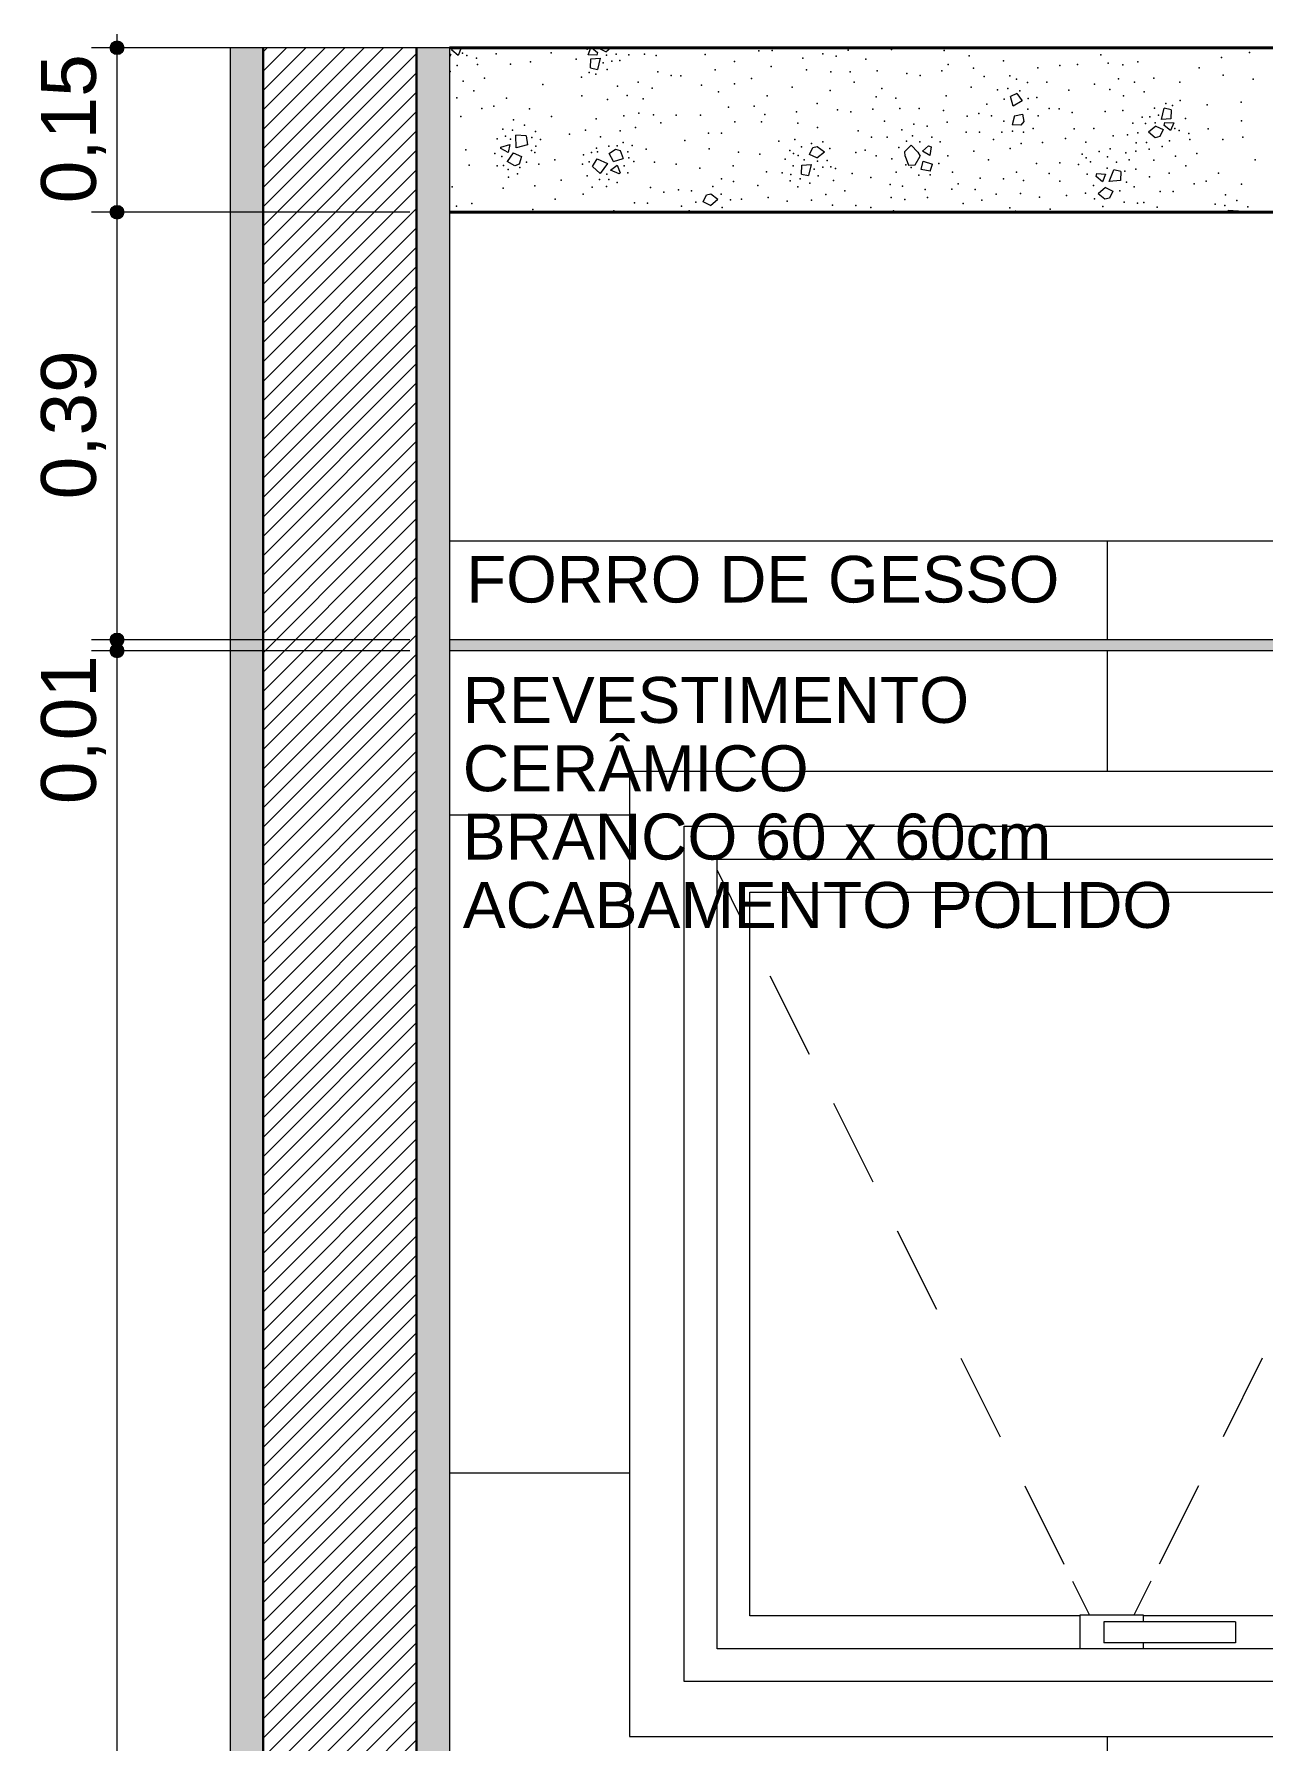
# Model space of a CAD drawing. Header units: metres. Extents: x -1.8 to 75.3, y -2 to 2.8.
# Drawn here: x 6.685 to 7.806, y 0.258 to 1.814 of the extents above; entities that cross this region are included whole.
import ezdxf

# ---------------------------------------------------------------- set-up
doc = ezdxf.new("R2010")
doc.units = ezdxf.units.M
doc.header["$MEASUREMENT"] = 0
for name, color, linetype in [('COTAS CORTE', 7, 'Continuous'), ('FORRO.EXEC', 7, 'Continuous'), ('LAJES.EST', 7, 'Continuous'), ('PAREDE CONSTRUIR', 7, 'Continuous')]:
    doc.layers.add(name, color=color, linetype=linetype)
for name, color, linetype, lineweight, true_color in [('COTAS CORTE_Caneta_No__25', 7, 'Continuous', 13, 0x982312), ('Janelas Archicad_Caneta_No__9', 7, 'Continuous', 9, 0x020202), ('Janelas Archicad_Caneta_No__97', 7, 'Continuous', 13, 0x6b6b6b), ('NOTAS-EXECUTIVO.ARQ_Caneta_No__12', 7, 'Continuous', 0, 0x030303), ('PAREDE CONSTRUIR_Caneta_No__97', 7, 'Continuous', 13, 0x6b6b6b)]:
    doc.layers.add(name, color=color, linetype=linetype, lineweight=lineweight, true_color=true_color)
for name, color, linetype, lineweight in [('FORRO.EXEC_Caneta_No__241', 7, 'Continuous', 13), ('LAJES.EST_Caneta_No__1', 7, 'Continuous', 40), ('LAJES.EST_Caneta_No__241', 7, 'Continuous', 13), ('PAREDE CONSTRUIR_Caneta_No__241', 7, 'Continuous', 13), ('PAREDE CONSTRUIR_Caneta_No__3', 7, 'Continuous', 30)]:
    doc.layers.add(name, color=color, linetype=linetype, lineweight=lineweight)
doc.styles.add('GENERATED_STYLE_1', font='arial.ttf')
doc.dimstyles.new('GENERATED_STYLE__2', dxfattribs={"dimtxt": 0.05, "dimasz": 0.02375, "dimexe": 0.18, "dimexo": 0.267183, "dimgap": 0, "dimtad": 1, "dimzin": 0, "dimdsep": 46, "dimtxsty": 'GENERATED_STYLE_1', "dimblk": 'ARROWHEAD_11', "dimblk1": 'ARROWHEAD_11', "dimblk2": 'ARROWHEAD_11', "dimcen": 0.09, "dimclrd": 256, "dimclre": 256, "dimclrt": 256, "dimadec": 0, "dimazin": 0, "dimtfac": 1, "dimtdec": 4, "dimtmove": 0, "dimatfit": 3, "dimfxl": 0, "dimtolj": 1, "dimtzin": 0, "dimarcsym": 0})
pattern_1 = [(45, (73.378392, -1.898244), (-0.0088388348, 0.0088388348), [])]

# ---------------------------------------------------------------- blocks, each defined once
blk = doc.blocks.new('*X47', base_point=(73.3784, -1.8982))
at = {"layer": 'LAJES.EST_Caneta_No__241', "color": 7, "linetype": 'Continuous', "lineweight": 13}
for p, q in [((7.0644, 1.7965), (7.0657, 1.7958)), ((7.0657, 1.7958), (7.0644, 1.7931)), ((7.0666, 1.7996), (7.0672, 1.8018)), ((7.0724, 1.7949), (7.0666, 1.7996)), ((7.0752, 1.8018), (7.0724, 1.7949)), ((7.1908, 1.7953), (7.1934, 1.8018)), ((7.1987, 1.795), (7.1908, 1.7953)), ((7.193, 1.7834), (7.1933, 1.7918)), ((7.1933, 1.7918), (7.202, 1.7923)), ((7.1944, 1.8018), (7.1994, 1.7976)), ((7.1994, 1.7976), (7.1987, 1.795)), ((7.202, 1.7923), (7.1994, 1.782)), ((7.2004, 1.8014), (7.2005, 1.8018)), ((7.207, 1.7982), (7.2004, 1.8014)), ((7.207, 1.7982), (7.2114, 1.8018)), ((7.193, 1.7834), (7.1994, 1.782)), ((7.5821, 1.7602), (7.5761, 1.7574)), ((7.5821, 1.7602), (7.5869, 1.7534)), ((7.5788, 1.7485), (7.5761, 1.7574)), ((7.5869, 1.7534), (7.5788, 1.7485)), ((7.7139, 1.7363), (7.7164, 1.7466)), ((7.7229, 1.7452), (7.7164, 1.7466)), ((7.7229, 1.7452), (7.7226, 1.7369)), ((7.5798, 1.7399), (7.5777, 1.7314)), ((7.5858, 1.7312), (7.5777, 1.7314)), ((7.5798, 1.7399), (7.5871, 1.7414)), ((7.5884, 1.7345), (7.5858, 1.7312)), ((7.5871, 1.7414), (7.5884, 1.7345)), ((7.7088, 1.7304), (7.702, 1.7249)), ((7.7088, 1.7304), (7.7155, 1.7272)), ((7.7226, 1.7369), (7.7139, 1.7363)), ((7.7164, 1.731), (7.7171, 1.7337)), ((7.7222, 1.7263), (7.7164, 1.731)), ((7.7171, 1.7337), (7.7251, 1.7333)), ((7.7251, 1.7333), (7.7222, 1.7263)), ((7.1114, 1.7113), (7.1194, 1.7136)), ((7.1194, 1.7136), (7.1178, 1.7062)), ((7.1253, 1.7106), (7.125, 1.722)), ((7.1345, 1.7215), (7.125, 1.722)), ((7.1355, 1.7132), (7.1253, 1.7106)), ((7.1345, 1.7215), (7.1355, 1.7132)), ((7.4797, 1.7073), (7.4855, 1.7129)), ((7.4855, 1.7129), (7.4916, 1.7066)), ((7.4959, 1.7074), (7.5014, 1.7125)), ((7.5014, 1.7125), (7.5039, 1.7115)), ((7.7083, 1.7198), (7.702, 1.7249)), ((7.7124, 1.7209), (7.7083, 1.7198)), ((7.7155, 1.7272), (7.7124, 1.7209)), ((7.1113, 1.71), (7.1114, 1.7113)), ((7.1178, 1.7062), (7.1113, 1.71)), ((7.1224, 1.706), (7.1171, 1.6981)), ((7.1241, 1.6941), (7.1171, 1.6981)), ((7.1224, 1.706), (7.13, 1.7026)), ((7.13, 1.7026), (7.128, 1.6958)), ((7.1948, 1.6935), (7.1992, 1.7006)), ((7.1992, 1.7006), (7.2087, 1.6962)), ((7.2102, 1.7054), (7.216, 1.7094)), ((7.2139, 1.698), (7.2102, 1.7054)), ((7.2139, 1.698), (7.223, 1.7007)), ((7.216, 1.7094), (7.2201, 1.7082)), ((7.2201, 1.7082), (7.223, 1.7007)), ((7.3929, 1.7046), (7.396, 1.7109)), ((7.3996, 1.7014), (7.3929, 1.7046)), ((7.396, 1.7109), (7.4, 1.7119)), ((7.3996, 1.7014), (7.4064, 1.7069)), ((7.4, 1.7119), (7.4064, 1.7069)), ((7.4802, 1.7031), (7.4797, 1.7073)), ((7.4802, 1.7031), (7.4832, 1.6947)), ((7.4892, 1.6951), (7.4938, 1.703)), ((7.4916, 1.7066), (7.4938, 1.703)), ((7.4947, 1.6909), (7.4967, 1.6985)), ((7.5025, 1.7036), (7.4959, 1.7074)), ((7.4967, 1.6985), (7.5052, 1.6957)), ((7.5039, 1.7115), (7.5025, 1.7036)), ((7.128, 1.6958), (7.1241, 1.6941)), ((7.1948, 1.6935), (7.2018, 1.6871)), ((7.2087, 1.6962), (7.2018, 1.6871)), ((7.2114, 1.6902), (7.2174, 1.6948)), ((7.2191, 1.6869), (7.2114, 1.6902)), ((7.2174, 1.6948), (7.22, 1.6878)), ((7.22, 1.6878), (7.2191, 1.6869)), ((7.3855, 1.6866), (7.3858, 1.6949)), ((7.3855, 1.6866), (7.392, 1.6852)), ((7.3858, 1.6949), (7.3945, 1.6955)), ((7.3945, 1.6955), (7.392, 1.6852)), ((7.4832, 1.6947), (7.4892, 1.6951)), ((7.5029, 1.6894), (7.4947, 1.6909)), ((7.5029, 1.6894), (7.5052, 1.6957)), ((7.6543, 1.6845), (7.655, 1.6871)), ((7.6601, 1.6797), (7.6543, 1.6845)), ((7.655, 1.6871), (7.663, 1.6867)), ((7.663, 1.6867), (7.6601, 1.6797)), ((7.6662, 1.6798), (7.6705, 1.6905)), ((7.677, 1.6891), (7.6705, 1.6905)), ((7.677, 1.6891), (7.6767, 1.6807)), ((7.2957, 1.6613), (7.2988, 1.6677)), ((7.2988, 1.6677), (7.3028, 1.6687)), ((7.3028, 1.6687), (7.3092, 1.6637)), ((7.6629, 1.6743), (7.6561, 1.6687)), ((7.6624, 1.6637), (7.6561, 1.6687)), ((7.6629, 1.6743), (7.6696, 1.6711)), ((7.6767, 1.6807), (7.6662, 1.6798)), ((7.6696, 1.6711), (7.6665, 1.6647)), ((7.2895, 1.6518), (7.299, 1.6526)), ((7.3024, 1.6581), (7.2957, 1.6613)), ((7.299, 1.6526), (7.2987, 1.6518)), ((7.3024, 1.6581), (7.3092, 1.6637)), ((7.3048, 1.6518), (7.3051, 1.6527)), ((7.3051, 1.6527), (7.3063, 1.6518)), ((7.6665, 1.6647), (7.6624, 1.6637)), ((7.7748, 1.6518), (7.7748, 1.6534)), ((7.7843, 1.6529), (7.7748, 1.6534)), ((7.7843, 1.6529), (7.7844, 1.6518))]:
    blk.add_line(p, q, dxfattribs=at)
for p in [(7.0762, 1.7969), (7.0803, 1.7949), (7.089, 1.7922), (7.1069, 1.7964), (7.1572, 1.7973), (7.18, 1.7914), (7.1899, 1.8004), (7.2076, 1.7952), (7.2164, 1.7959), (7.2197, 1.7901), (7.228, 1.7955), (7.2423, 1.7959), (7.2529, 1.7948), (7.2976, 1.7958), (7.3466, 1.7991), (7.3587, 1.7992), (7.3868, 1.7924), (7.4049, 1.7962), (7.4171, 1.7943), (7.4282, 1.7995), (7.4441, 1.7915), (7.4678, 1.8002), (7.5158, 1.7994), (7.5384, 1.7944), (7.6587, 1.7954), (7.7686, 1.7928), (7.7942, 1.7974), (7.0649, 1.7803), (7.0713, 1.7856), (7.0899, 1.7867), (7.1201, 1.7868), (7.1384, 1.789), (7.1847, 1.7749), (7.1919, 1.7793), (7.1979, 1.7777), (7.2047, 1.7881), (7.2084, 1.782), (7.2124, 1.7897), (7.2546, 1.7798), (7.2666, 1.7766), (7.2756, 1.7762), (7.3069, 1.7818), (7.3245, 1.7893), (7.358, 1.7846), (7.3901, 1.7816), (7.4124, 1.7799), (7.4299, 1.78), (7.4545, 1.7807), (7.4817, 1.7784), (7.4939, 1.7766), (7.5137, 1.7808), (7.5194, 1.7865), (7.5424, 1.7832), (7.5523, 1.7755), (7.5698, 1.7899), (7.5755, 1.7763), (7.6011, 1.7836), (7.6213, 1.7855), (7.6373, 1.7865), (7.6652, 1.7879), (7.6787, 1.7864), (7.6925, 1.7891), (7.7484, 1.7834), (7.7703, 1.7769), (7.0768, 1.7715), (7.0865, 1.7626), (7.0965, 1.7741), (7.1497, 1.7683), (7.2176, 1.7669), (7.2367, 1.7705), (7.2492, 1.7649), (7.2943, 1.7677), (7.3099, 1.7615), (7.3243, 1.769), (7.34, 1.7737), (7.377, 1.766), (7.4116, 1.7627), (7.4335, 1.7706), (7.4587, 1.7646), (7.5403, 1.766), (7.5643, 1.7634), (7.5738, 1.7646), (7.5816, 1.7731), (7.5846, 1.7626), (7.5918, 1.7701), (7.6095, 1.7703), (7.6294, 1.7632), (7.6528, 1.7687), (7.6667, 1.7637), (7.6747, 1.7734), (7.6893, 1.7703), (7.6983, 1.7617), (7.7071, 1.7741), (7.7308, 1.7705), (7.7976, 1.7733), (7.0712, 1.7562), (7.0939, 1.7463), (7.105, 1.7487), (7.1163, 1.756), (7.1373, 1.746), (7.1851, 1.7581), (7.2087, 1.7546), (7.2265, 1.7583), (7.2411, 1.7553), (7.3191, 1.7478), (7.3423, 1.7486), (7.3543, 1.7581), (7.3809, 1.7433), (7.3997, 1.751), (7.4184, 1.7453), (7.4305, 1.7434), (7.4507, 1.7457), (7.4536, 1.7572), (7.4717, 1.7558), (7.4753, 1.7464), (7.4928, 1.7465), (7.5152, 1.7447), (7.5176, 1.7581), (7.5546, 1.7504), (7.5703, 1.7551), (7.5921, 1.7457), (7.5922, 1.7555), (7.6003, 1.7564), (7.6116, 1.7463), (7.6206, 1.746), (7.6627, 1.7438), (7.6787, 1.7446), (7.6792, 1.7581), (7.7075, 1.7467), (7.7179, 1.7509), (7.724, 1.7493), (7.7311, 1.7537), (7.7555, 1.7498), (7.7867, 1.7522), (7.0748, 1.7392), (7.1227, 1.7362), (7.1328, 1.7312), (7.1576, 1.7391), (7.1982, 1.7371), (7.2234, 1.7396), (7.2342, 1.729), (7.2372, 1.7422), (7.2506, 1.7408), (7.2571, 1.7333), (7.2712, 1.7405), (7.2935, 1.7405), (7.3247, 1.7342), (7.3492, 1.7343), (7.3522, 1.7409), (7.3822, 1.7331), (7.4001, 1.7292), (7.4612, 1.7349), (7.4881, 1.7321), (7.5003, 1.7302), (7.5184, 1.734), (7.5366, 1.7395), (7.5473, 1.7419), (7.559, 1.7396), (7.57, 1.7348), (7.597, 1.7283), (7.6015, 1.7396), (7.6326, 1.7427), (7.6343, 1.7278), (7.6523, 1.7283), (7.6878, 1.7331), (7.6962, 1.7386), (7.6995, 1.7328), (7.7034, 1.7389), (7.7083, 1.7334), (7.7112, 1.7405), (7.726, 1.7283), (7.7359, 1.7373), (7.7567, 1.7278), (7.7869, 1.7351), (7.1078, 1.7187), (7.113, 1.7277), (7.1155, 1.7212), (7.12, 1.7186), (7.1219, 1.7267), (7.1396, 1.7201), (7.143, 1.7255), (7.1474, 1.7183), (7.1739, 1.7229), (7.1884, 1.7268), (7.2021, 1.7207), (7.2098, 1.7122), (7.2175, 1.7123), (7.2201, 1.726), (7.2229, 1.7154), (7.2312, 1.7127), (7.2792, 1.7173), (7.3006, 1.7238), (7.3125, 1.7239), (7.365, 1.7165), (7.3796, 1.7181), (7.3946, 1.7146), (7.4049, 1.716), (7.4374, 1.7262), (7.4493, 1.7202), (7.4638, 1.7204), (7.4771, 1.7269), (7.4814, 1.7166), (7.4867, 1.7216), (7.4934, 1.7159), (7.5046, 1.7203), (7.5122, 1.7161), (7.5358, 1.725), (7.5479, 1.725), (7.5606, 1.7183), (7.5682, 1.7248), (7.578, 1.7258), (7.5861, 1.7146), (7.5882, 1.7248), (7.6055, 1.7153), (7.6263, 1.7191), (7.6449, 1.7157), (7.67, 1.7214), (7.683, 1.7224), (7.6908, 1.7152), (7.6923, 1.7243), (7.7004, 1.7155), (7.7212, 1.717), (7.7301, 1.7263), (7.7388, 1.7236), (7.7398, 1.7181), (7.7699, 1.7182), (7.7882, 1.7204), (7.0793, 1.7088), (7.1058, 1.7055), (7.1123, 1.7028), (7.1346, 1.6975), (7.1391, 1.7082), (7.1422, 1.7062), (7.1433, 1.712), (7.1604, 1.6997), (7.1867, 1.7041), (7.1917, 1.6979), (7.1939, 1.7064), (7.1984, 1.7102), (7.1995, 1.7068), (7.2271, 1.707), (7.2279, 1.7015), (7.2327, 1.698), (7.2437, 1.7093), (7.2516, 1.6974), (7.3012, 1.7097), (7.3281, 1.7066), (7.3474, 1.7049), (7.3707, 1.7003), (7.3749, 1.708), (7.3783, 1.7055), (7.3824, 1.7035), (7.3856, 1.7115), (7.3879, 1.6996), (7.4001, 1.6984), (7.4089, 1.699), (7.4114, 1.7101), (7.4352, 1.7062), (7.4436, 1.7084), (7.4537, 1.7032), (7.468, 1.7006), (7.4744, 1.7109), (7.519, 1.7033), (7.5427, 1.7074), (7.5563, 1.6995), (7.576, 1.71), (7.6211, 1.6968), (7.6416, 1.7049), (7.6454, 1.7014), (7.6491, 1.6978), (7.657, 1.7071), (7.6647, 1.7023), (7.6673, 1.7097), (7.673, 1.6976), (7.6814, 1.7059), (7.6844, 1.6996), (7.6906, 1.7076), (7.7026, 1.7092), (7.707, 1.6993), (7.7147, 1.7117), (7.7267, 1.7029), (7.7463, 1.7055), (7.7995, 1.6997), (7.0823, 1.6949), (7.1079, 1.6941), (7.1138, 1.6945), (7.1178, 1.6907), (7.1183, 1.6837), (7.1264, 1.6868), (7.1286, 1.6926), (7.1459, 1.6957), (7.1857, 1.6958), (7.19, 1.6849), (7.2013, 1.6816), (7.2079, 1.6867), (7.2097, 1.6818), (7.2238, 1.6941), (7.2271, 1.6879), (7.2711, 1.6958), (7.2928, 1.692), (7.3126, 1.6822), (7.3233, 1.6941), (7.3537, 1.6887), (7.3679, 1.6878), (7.3758, 1.6862), (7.3781, 1.694), (7.3844, 1.6824), (7.3972, 1.6912), (7.4009, 1.6851), (7.4049, 1.6929), (7.4122, 1.6932), (7.4166, 1.6917), (7.4318, 1.6872), (7.4489, 1.6836), (7.4718, 1.6884), (7.4806, 1.6952), (7.4856, 1.6926), (7.4925, 1.6856), (7.5028, 1.686), (7.5108, 1.6963), (7.5234, 1.6885), (7.5486, 1.683), (7.5698, 1.6823), (7.5817, 1.6885), (7.6, 1.6962), (7.6114, 1.6873), (7.6382, 1.6955), (7.6461, 1.6866), (7.6644, 1.6921), (7.6804, 1.6894), (7.6906, 1.6911), (7.7029, 1.6841), (7.721, 1.6876), (7.7363, 1.694), (7.7661, 1.6875), (7.0669, 1.675), (7.1134, 1.6739), (7.1423, 1.6758), (7.1663, 1.681), (7.1864, 1.6682), (7.1946, 1.6747), (7.2076, 1.6752), (7.2173, 1.6789), (7.2478, 1.6743), (7.2601, 1.6702), (7.2732, 1.6722), (7.2853, 1.6715), (7.3048, 1.6752), (7.3123, 1.6683), (7.3235, 1.6798), (7.3456, 1.6762), (7.3752, 1.6805), (7.3823, 1.6751), (7.3932, 1.6783), (7.4078, 1.6679), (7.4148, 1.6808), (7.425, 1.6712), (7.4665, 1.6772), (7.4778, 1.6755), (7.4984, 1.6725), (7.5228, 1.673), (7.5285, 1.6777), (7.544, 1.6726), (7.5632, 1.6682), (7.5854, 1.669), (7.5881, 1.6808), (7.6027, 1.6657), (7.6211, 1.6801), (7.6272, 1.6671), (7.6446, 1.6692), (7.652, 1.6761), (7.6761, 1.6715), (7.6822, 1.6792), (7.6892, 1.675), (7.7128, 1.6706), (7.7246, 1.6706), (7.7437, 1.6777), (7.7548, 1.6801), (7.7725, 1.6676), (7.7871, 1.6774), (7.0709, 1.6573), (7.0847, 1.6599), (7.1406, 1.6542), (7.1608, 1.6636), (7.2142, 1.6531), (7.2333, 1.6603), (7.2451, 1.6602), (7.2761, 1.6574), (7.2831, 1.6532), (7.2891, 1.661), (7.3132, 1.6563), (7.3207, 1.6632), (7.3307, 1.6638), (7.3552, 1.6652), (7.3725, 1.6618), (7.3947, 1.6627), (7.4139, 1.6583), (7.4351, 1.6579), (7.4489, 1.656), (7.4674, 1.6652), (7.4694, 1.6531), (7.4798, 1.6634), (7.5005, 1.6652), (7.5329, 1.6597), (7.5501, 1.6629), (7.5647, 1.6525), (7.5756, 1.6558), (7.5807, 1.6528), (7.6123, 1.6547), (7.6529, 1.6641), (7.6605, 1.6572), (7.68, 1.6609), (7.6921, 1.6602), (7.6978, 1.6606), (7.7101, 1.6566), (7.7628, 1.6591), (7.7653, 1.6526), (7.7718, 1.6581), (7.7826, 1.6626), (7.7928, 1.6569)]:
    blk.add_point(p, dxfattribs=at)
blk = doc.blocks.new('*D48', base_point=(73.3784, -1.8982))
at = {"layer": 'COTAS CORTE_Caneta_No__25', "linetype": 'Continuous', "lineweight": 13, "true_color": 0x982312}
for points in [[(6.7548, 1.2518), (6.7553, 1.2494), (6.7567, 1.2473), (6.7587, 1.246), (6.7611, 1.2455), (6.7635, 1.246), (6.7655, 1.2473), (6.7669, 1.2494), (6.7673, 1.2518), (6.7669, 1.2541), (6.7655, 1.2562), (6.7635, 1.2575), (6.7611, 1.258), (6.7587, 1.2575), (6.7567, 1.2562), (6.7553, 1.2541)], [(6.7548, -1.8982), (6.7553, -1.9006), (6.7567, -1.9027), (6.7587, -1.904), (6.7611, -1.9045), (6.7635, -1.904), (6.7655, -1.9027), (6.7669, -1.9006), (6.7673, -1.8982), (6.7669, -1.8959), (6.7655, -1.8938), (6.7635, -1.8925), (6.7611, -1.892), (6.7587, -1.8925), (6.7567, -1.8938), (6.7553, -1.8959)]]:
    blk.add_hatch(color=24, dxfattribs=at).paths.add_polyline_path(points)
at = {"layer": 'COTAS CORTE_Caneta_No__25', "color": 24, "linetype": 'Continuous', "lineweight": 13, "true_color": 0x982312}
for p, q in [((6.7548, 1.2518), (6.7377, 1.2518)), ((6.7611, -1.892), (6.7611, 1.2455)), ((7.0283, 1.2518), (6.7673, 1.2518)), ((6.7548, -1.8982), (6.7377, -1.8982)), ((7.0283, -1.8982), (6.7673, -1.8982)), ((6.7611, -1.9107), (6.7611, -1.9045))]:
    blk.add_line(p, q, dxfattribs=at)
for centre in [(6.7611, 1.2518), (6.7611, -1.8982)]:
    blk.add_circle(centre, 0.00625, dxfattribs=at)
at = {"layer": 'COTAS CORTE_Caneta_No__25', "color": 24, "lineweight": 13, "true_color": 0x982312, "char_height": 0.05, "attachment_point": 7, "rotation": 90, "style": 'GENERATED_STYLE_1'}
for s, insert in [('\\A1;{\\pql;\\fArial|b0|i0|c0|p0;\\W1.000000;0,01}', (6.7511, 1.112)), ('\\A1;{\\pql;\\fArial|b0|i0|c0|p0;\\W1.000000;3,15}', (6.7511, -0.4567))]:
    blk.add_mtext(s, dxfattribs=dict(at, insert=insert))
blk = doc.blocks.new('ARROWHEAD_11')
at = {"color": 0, "linetype": 'Continuous', "lineweight": 0}
blk.add_line((0, 0), (-1, 0), dxfattribs=at)
at = {"color": 0, "linetype": 'Continuous', "lineweight": 0, "const_width": 0.25, "flags": 128}
blk.add_lwpolyline([(-0.125, 0, 1), (0.125, 0, 1)], format="xyb", close=True, dxfattribs=at)
blk = doc.blocks.new('*D49', base_point=(73.3784, -1.8982))
at = {"layer": 'COTAS CORTE_Caneta_No__25', "linetype": 'Continuous', "lineweight": 13, "true_color": 0x982312}
for points in [[(6.7548, 1.2618), (6.7553, 1.2594), (6.7567, 1.2573), (6.7587, 1.256), (6.7611, 1.2555), (6.7635, 1.256), (6.7655, 1.2573), (6.7669, 1.2594), (6.7673, 1.2618), (6.7669, 1.2641), (6.7655, 1.2662), (6.7635, 1.2675), (6.7611, 1.268), (6.7587, 1.2675), (6.7567, 1.2662), (6.7553, 1.2641)], [(6.7548, 1.2518), (6.7553, 1.2494), (6.7567, 1.2473), (6.7587, 1.246), (6.7611, 1.2455), (6.7635, 1.246), (6.7655, 1.2473), (6.7669, 1.2494), (6.7673, 1.2518), (6.7669, 1.2541), (6.7655, 1.2562), (6.7635, 1.2575), (6.7611, 1.258), (6.7587, 1.2575), (6.7567, 1.2562), (6.7553, 1.2541)]]:
    blk.add_hatch(color=24, dxfattribs=at).paths.add_polyline_path(points)
at = {"layer": 'COTAS CORTE_Caneta_No__25', "color": 24, "linetype": 'Continuous', "lineweight": 13, "true_color": 0x982312}
for p, q in [((6.7548, 1.2618), (6.7377, 1.2618)), ((7.0283, 1.2618), (6.7673, 1.2618)), ((6.7548, 1.2518), (6.7377, 1.2518)), ((6.7611, 1.2518), (6.7611, 1.2555)), ((7.0283, 1.2518), (6.7673, 1.2518))]:
    blk.add_line(p, q, dxfattribs=at)
for centre in [(6.7611, 1.2618), (6.7611, 1.2518)]:
    blk.add_circle(centre, 0.00625, dxfattribs=at)
blk = doc.blocks.new('*D50', base_point=(73.3784, -1.8982))
at = {"layer": 'COTAS CORTE_Caneta_No__25', "linetype": 'Continuous', "lineweight": 13, "true_color": 0x982312}
for points in [[(6.7548, 1.6518), (6.7553, 1.6494), (6.7567, 1.6473), (6.7587, 1.646), (6.7611, 1.6455), (6.7635, 1.646), (6.7655, 1.6473), (6.7669, 1.6494), (6.7673, 1.6518), (6.7669, 1.6541), (6.7655, 1.6562), (6.7635, 1.6575), (6.7611, 1.658), (6.7587, 1.6575), (6.7567, 1.6562), (6.7553, 1.6541)], [(6.7548, 1.2618), (6.7553, 1.2594), (6.7567, 1.2573), (6.7587, 1.256), (6.7611, 1.2555), (6.7635, 1.256), (6.7655, 1.2573), (6.7669, 1.2594), (6.7673, 1.2618), (6.7669, 1.2641), (6.7655, 1.2662), (6.7635, 1.2675), (6.7611, 1.268), (6.7587, 1.2675), (6.7567, 1.2662), (6.7553, 1.2641)]]:
    blk.add_hatch(color=24, dxfattribs=at).paths.add_polyline_path(points)
at = {"layer": 'COTAS CORTE_Caneta_No__25', "color": 24, "linetype": 'Continuous', "lineweight": 13, "true_color": 0x982312}
for p, q in [((6.7548, 1.6518), (6.7377, 1.6518)), ((7.0283, 1.6518), (6.7673, 1.6518)), ((6.7611, 1.268), (6.7611, 1.6455)), ((6.7548, 1.2618), (6.7377, 1.2618)), ((7.0283, 1.2618), (6.7673, 1.2618))]:
    blk.add_line(p, q, dxfattribs=at)
for centre in [(6.7611, 1.6518), (6.7611, 1.2618)]:
    blk.add_circle(centre, 0.00625, dxfattribs=at)
at = {"layer": 'COTAS CORTE_Caneta_No__25', "color": 24, "lineweight": 13, "true_color": 0x982312, "insert": (6.7511, 1.39), "char_height": 0.05, "attachment_point": 7, "rotation": 90, "style": 'GENERATED_STYLE_1'}
blk.add_mtext('\\A1;{\\pql;\\fArial|b0|i0|c0|p0;\\W1.000000;0,39}', dxfattribs=at)
blk = doc.blocks.new('*D51', base_point=(73.3784, -1.8982))
at = {"layer": 'COTAS CORTE_Caneta_No__25', "linetype": 'Continuous', "lineweight": 13, "true_color": 0x982312}
for points in [[(6.7548, 1.8018), (6.7553, 1.7994), (6.7567, 1.7973), (6.7587, 1.796), (6.7611, 1.7955), (6.7635, 1.796), (6.7655, 1.7973), (6.7669, 1.7994), (6.7673, 1.8018), (6.7669, 1.8041), (6.7655, 1.8062), (6.7635, 1.8075), (6.7611, 1.808), (6.7587, 1.8075), (6.7567, 1.8062), (6.7553, 1.8041)], [(6.7548, 1.6518), (6.7553, 1.6494), (6.7567, 1.6473), (6.7587, 1.646), (6.7611, 1.6455), (6.7635, 1.646), (6.7655, 1.6473), (6.7669, 1.6494), (6.7673, 1.6518), (6.7669, 1.6541), (6.7655, 1.6562), (6.7635, 1.6575), (6.7611, 1.658), (6.7587, 1.6575), (6.7567, 1.6562), (6.7553, 1.6541)]]:
    blk.add_hatch(color=24, dxfattribs=at).paths.add_polyline_path(points)
at = {"layer": 'COTAS CORTE_Caneta_No__25', "color": 24, "linetype": 'Continuous', "lineweight": 13, "true_color": 0x982312}
for p, q in [((6.7611, 1.808), (6.7611, 1.8143)), ((6.7548, 1.8018), (6.7377, 1.8018)), ((6.7611, 1.658), (6.7611, 1.7955)), ((7.0283, 1.8018), (6.7673, 1.8018)), ((6.7548, 1.6518), (6.7377, 1.6518)), ((7.0283, 1.6518), (6.7673, 1.6518))]:
    blk.add_line(p, q, dxfattribs=at)
for centre in [(6.7611, 1.8018), (6.7611, 1.6518)]:
    blk.add_circle(centre, 0.00625, dxfattribs=at)
at = {"layer": 'COTAS CORTE_Caneta_No__25', "color": 24, "lineweight": 13, "true_color": 0x982312, "insert": (6.7511, 1.66), "char_height": 0.05, "attachment_point": 7, "rotation": 90, "style": 'GENERATED_STYLE_1'}
blk.add_mtext('\\A1;{\\pql;\\fArial|b0|i0|c0|p0;\\W1.000000;0,15}', dxfattribs=at)

msp = doc.modelspace()

# ---------------------------------------------------------------- hatches: boundary and pattern name
at = {"layer": 'FORRO.EXEC', "linetype": 'Continuous', "lineweight": 0, "true_color": 0xffffff}
msp.add_hatch(color=7, dxfattribs=at).paths.add_polyline_path([(9.9144, 1.2618), (7.0644, 1.2618), (7.0644, 1.2518), (9.9144, 1.2518)])
at = {"layer": 'PAREDE CONSTRUIR', "linetype": 'Continuous', "lineweight": 0, "true_color": 0xffffff}
for points in [[(6.8644, 1.3518), (6.8944, 1.3518), (6.8944, 1.8018), (6.8644, 1.8018)], [(7.0344, 1.3518), (7.0644, 1.3518), (7.0644, 1.8018), (7.0344, 1.8018)], [(6.8644, 1.3518), (6.8644, -1.8982), (6.8944, -1.8982), (6.8944, 1.3518)], [(7.0344, -1.8982), (7.0644, -1.8982), (7.0644, 1.3518), (7.0344, 1.3518)]]:
    msp.add_hatch(color=7, dxfattribs=at).paths.add_polyline_path(points)
at = {"layer": 'PAREDE CONSTRUIR', "linetype": 'Continuous', "lineweight": 0, "true_color": 0x000000}
h = msp.add_hatch(dxfattribs=at)
h.set_pattern_fill('common_brick_0003', color=18, style=0, pattern_type=2)
h.set_pattern_definition(pattern_1)
h.paths.add_polyline_path([(6.8944, 1.8018), (6.8944, 1.3518), (7.0344, 1.3518), (7.0344, 1.8018)])
h = msp.add_hatch(dxfattribs=at)
h.set_pattern_fill('common_brick_0003', color=18, style=0, pattern_type=2)
h.set_pattern_definition(pattern_1)
h.paths.add_polyline_path([(6.8944, 1.3518), (6.8944, -1.8982), (7.0344, -1.8982), (7.0344, 1.3518)])
at = {"layer": 'PAREDE CONSTRUIR_Caneta_No__97', "linetype": 'Continuous', "lineweight": 13, "true_color": 0x6b6b6b}
h = msp.add_hatch(dxfattribs=at)
h.set_pattern_fill('Ceramica_60_x_60_0003', color=251, style=0, pattern_type=2)
h.set_pattern_definition([(0, (7.06436, -1.89824), (0, 0.6), []), (90, (7.06436, -1.89824), (-0.6, 0), [])])
h.paths.add_polyline_path([(7.0644, 1.3518), (7.0644, 1.2618), (8.2644, 1.2618), (8.2644, 1.3518)])
h = msp.add_hatch(dxfattribs=at)
h.set_pattern_fill('Ceramica_60_x_60_0003', color=251, style=0, pattern_type=2)
h.set_pattern_definition([(0, (7.06436, -1.89824), (0, 0.6), []), (90, (7.06436, -1.89824), (-0.6, 0), [])])
h.paths.add_polyline_path([(7.0644, -1.8982), (7.1637, -1.8982), (7.1637, -1.8629), (7.2017, -1.627), (7.1654, -1.4736), (7.0844, -1.4736), (7.0844, -1.4382), (7.0844, -1.2661), (7.0844, -1.2302), (7.0644, -1.2302), (7.0644, -1.1982), (7.0844, -1.1982), (7.0844, -1.1032), (7.0848, -1.0984), (7.0886, -1.0894), (7.0955, -1.0825), (7.1045, -1.0787), (7.1094, -1.0782), (7.1324, -1.0782), (7.1324, -1.0732), (7.1724, -1.0732), (7.1724, -1.0782), (7.219, -1.0782), (7.2239, -1.0787), (7.2329, -1.0825), (7.2398, -1.0894), (7.2435, -1.0984), (7.244, -1.1032), (7.244, -1.1232), (7.2358, -1.4382), (7.2573, -1.4382), (7.2573, -1.3982), (7.7153, -1.3982), (7.7073, -1.4182), (7.7153, -1.4182), (7.7244, -1.4382), (7.7244, -1.4736), (7.6118, -1.627), (7.6687, -1.8629), (7.6687, -1.8982), (8.2644, -1.8982), (8.2644, 1.2518), (7.0644, 1.2518)])
h.paths.add_polyline_path([(7.2285, 1.1418), (8.1085, 1.1418), (8.1085, 0.2618), (7.2285, 0.2618)], flags=0)
h.paths.add_polyline_path([(7.4996, -1.152), (7.4996, -1.1445), (7.5018, -1.1374), (7.506, -1.1312), (7.5119, -1.1266), (7.5188, -1.1239), (7.5262, -1.1233), (7.5335, -1.125), (7.5399, -1.1287), (7.5442, -1.1332), (8.2047, -1.1332), (8.206, -1.1312), (8.2119, -1.1266), (8.2188, -1.1239), (8.2262, -1.1233), (8.2335, -1.125), (8.2399, -1.1287), (8.245, -1.1342), (8.2482, -1.1409), (8.2494, -1.1482), (8.2482, -1.1556), (8.245, -1.1623), (8.2399, -1.1678), (8.2335, -1.1715), (8.2262, -1.1732), (8.2188, -1.1726), (8.2119, -1.1699), (8.206, -1.1652), (8.2047, -1.1632), (7.5442, -1.1632), (7.5399, -1.1678), (7.5335, -1.1715), (7.5262, -1.1732), (7.5188, -1.1726), (7.5119, -1.1699), (7.506, -1.1652), (7.5018, -1.1591)], flags=0)
h.paths.add_polyline_path([(8.0511, -0.3574), (8.0494, -0.3501), (8.05, -0.3427), (8.0527, -0.3357), (8.0574, -0.3299), (8.0635, -0.3257), (8.0706, -0.3235), (8.0781, -0.3235), (8.0852, -0.3257), (8.0914, -0.3299), (8.096, -0.3357), (8.0987, -0.3427), (8.0993, -0.3501), (8.0976, -0.3574), (8.0939, -0.3638), (8.0894, -0.3681), (8.0894, -1.0285), (8.0914, -1.0299), (8.096, -1.0357), (8.0987, -1.0427), (8.0993, -1.0501), (8.0976, -1.0574), (8.0939, -1.0638), (8.0884, -1.0689), (8.0817, -1.0721), (8.0744, -1.0732), (8.067, -1.0721), (8.0603, -1.0689), (8.0548, -1.0638), (8.0511, -1.0574), (8.0494, -1.0501), (8.05, -1.0427), (8.0527, -1.0357), (8.0574, -1.0299), (8.0594, -1.0285), (8.0594, -0.3681), (8.0548, -0.3638)], flags=0)

# ---------------------------------------------------------------- linework, layer by layer
at = {"layer": 'FORRO.EXEC_Caneta_No__241', "color": 7, "linetype": 'Continuous', "lineweight": 13}
for p, q in [((9.9144, 1.2618), (7.0644, 1.2618)), ((9.9144, 1.2518), (7.0644, 1.2518))]:
    msp.add_line(p, q, dxfattribs=at)
at = {"layer": 'Janelas Archicad_Caneta_No__9', "color": 18, "linetype": 'Continuous', "lineweight": 9, "true_color": 0x020202}
for p, q in [((7.2285, 1.1418), (7.2285, 0.2618)), ((8.1085, 1.1418), (7.2285, 1.1418)), ((7.2785, 0.3118), (7.2785, 1.0918)), ((7.2785, 1.0918), (8.0585, 1.0918)), ((7.3085, 0.3418), (7.3085, 1.0618)), ((7.3085, 1.0618), (8.0285, 1.0618)), ((7.3385, 0.3718), (7.3385, 1.0318)), ((7.3385, 1.0318), (7.9985, 1.0318)), ((7.6395, 0.3718), (7.3385, 0.3718)), ((7.6395, 0.3723), (7.6395, 0.3418)), ((7.6975, 0.3723), (7.6395, 0.3723)), ((7.6671, 0.3663), (7.6615, 0.3663)), ((7.6615, 0.3663), (7.6615, 0.3473)), ((7.6825, 0.3663), (7.6671, 0.3663)), ((7.7035, 0.3663), (7.6825, 0.3663)), ((7.6975, 0.3663), (7.6975, 0.3723)), ((7.9985, 0.3718), (7.6975, 0.3718)), ((7.7815, 0.3663), (7.7035, 0.3663)), ((7.7815, 0.3663), (7.7815, 0.3473)), ((7.6671, 0.3473), (7.6615, 0.3473)), ((7.6825, 0.3473), (7.6671, 0.3473)), ((7.7035, 0.3473), (7.6825, 0.3473)), ((7.6975, 0.3418), (7.6975, 0.3473)), ((7.7815, 0.3473), (7.7035, 0.3473)), ((8.0285, 0.3418), (7.3085, 0.3418)), ((8.0585, 0.3118), (7.2785, 0.3118)), ((7.2285, 0.2618), (8.1085, 0.2618))]:
    msp.add_line(p, q, dxfattribs=at)
at = {"layer": 'Janelas Archicad_Caneta_No__97', "color": 251, "linetype": 'Continuous', "lineweight": 13, "true_color": 0x6b6b6b}
for p, q in [((7.3085, 1.0518), (7.3343, 1.0002)), ((7.3566, 0.9555), (7.3924, 0.8839)), ((7.4148, 0.8392), (7.4505, 0.7677)), ((7.4729, 0.7229), (7.5087, 0.6514)), ((7.531, 0.6067), (7.5668, 0.5351)), ((7.8059, 0.6067), (7.7702, 0.5351)), ((7.5892, 0.4904), (7.625, 0.4188)), ((7.7478, 0.4904), (7.712, 0.4188)), ((7.6327, 0.4033), (7.6482, 0.3723)), ((7.7043, 0.4033), (7.6887, 0.3723))]:
    msp.add_line(p, q, dxfattribs=at)
at = {"layer": 'LAJES.EST_Caneta_No__1', "color": 7, "linetype": 'Continuous', "lineweight": 40}
for p, q in [((10.0144, 1.8018), (7.0644, 1.8018)), ((10.0144, 1.6518), (7.0644, 1.6518))]:
    msp.add_line(p, q, dxfattribs=at)
at = {"layer": 'PAREDE CONSTRUIR_Caneta_No__241', "color": 7, "linetype": 'Continuous', "lineweight": 13}
for p, q in [((6.8644, 1.8018), (6.8644, 1.3518)), ((7.0644, 1.8018), (7.0644, 1.6518)), ((7.0644, 1.6518), (7.0644, 1.3518)), ((6.8644, 1.3518), (6.8644, -1.8982)), ((7.0644, 1.3518), (7.0644, 1.2618)), ((8.2644, 1.3518), (7.0644, 1.3518)), ((7.0644, 1.2618), (7.0644, 1.2518)), ((7.0644, 1.2518), (7.0644, -1.8982))]:
    msp.add_line(p, q, dxfattribs=at)
at = {"layer": 'PAREDE CONSTRUIR_Caneta_No__241', "color": 7, "linetype": 'Continuous', "lineweight": 13, "flags": 128}
msp.add_lwpolyline([(7.0644, 1.8018), (7.0344, 1.8018), (6.8944, 1.8018), (6.8644, 1.8018)], dxfattribs=at)
at = {"layer": 'PAREDE CONSTRUIR_Caneta_No__3', "color": 7, "linetype": 'Continuous', "lineweight": 30}
for p, q in [((6.8944, 1.8018), (6.8944, 1.3518)), ((7.0344, 1.8018), (7.0344, 1.3518)), ((6.8944, 1.3518), (6.8944, -1.8982)), ((7.0344, 1.3518), (7.0344, -1.8982))]:
    msp.add_line(p, q, dxfattribs=at)

# ---------------------------------------------------------------- block references
at = {"layer": 'LAJES.EST', "lineweight": 0}
msp.add_blockref('*X47', (73.3784, -1.8982), dxfattribs=at)

# ---------------------------------------------------------------- texts
at = {"layer": 'NOTAS-EXECUTIVO.ARQ_Caneta_No__12', "color": 18, "linetype": 'Continuous', "lineweight": 0, "true_color": 0x030303, "insert": (7.3503, 1.3384), "char_height": 0.0425, "attachment_point": 2, "style": 'GENERATED_STYLE_1'}
msp.add_mtext('\\A1;{\\pqc;\\fArial|b0|i0|c0|p0;\\W1.000000;FORRO DE \\fArial|b0|i0|c0|p0;\\W1.000000;GESSO}', dxfattribs=at)
at = {"layer": 'NOTAS-EXECUTIVO.ARQ_Caneta_No__12', "color": 18, "linetype": 'Continuous', "lineweight": 0, "true_color": 0x030303, "insert": (7.0766, 1.228), "char_height": 0.041905, "width": 0.74499, "attachment_point": 1, "line_spacing_factor": 0.892098, "style": 'GENERATED_STYLE_1'}
msp.add_mtext('\\A1;{\\pql;\\fArial|b0|i0|c0|p0;\\W1.000000;REVESTIMENTO CERÂMICO\\P\\pql;\\fArial|b0|i0|c0|p0;\\W1.000000;BRANCO 60 x 60cm\\P\\pql;\\fArial|b0|i0|c0|p0;\\W1.000000;ACABAMENTO POLIDO\\fArial|b0|i0|c0|p0;\\W1.000000; }', dxfattribs=at)

# ---------------------------------------------------------------- dimensions: what is measured, and where the dimension line sits
at = {"layer": 'COTAS CORTE', "color": 24, "linetype": 'Continuous', "lineweight": 13, "true_color": 0x982312}
for base, p1, p2, picture, middle in [((6.7611, 1.8018), (8.5394, 1.6518), (8.5394, 1.8018), '*D51', (6.7261, 1.7248)), ((6.7611, 1.6518), (8.4894, 1.2618), (8.5394, 1.6518), '*D50', (6.7261, 1.4548)), ((6.7611, 1.2618), (8.4894, 1.2518), (8.4894, 1.2618), '*D49', (6.7261, 1.1768)), ((6.7611, 1.2518), (7.0644, -1.8982), (8.4894, 1.2518), '*D48', (6.7261, -0.392))]:
    dim = msp.add_linear_dim(base=base, p1=p1, p2=p2, angle=90, dimstyle='GENERATED_STYLE__2', dxfattribs=at)
    dim.commit()
    dim.dimension.update_dxf_attribs({"geometry": picture, "text_midpoint": middle, "dimtype": 160, "text_rotation": 90})

doc.saveas('drawing.dxf')
